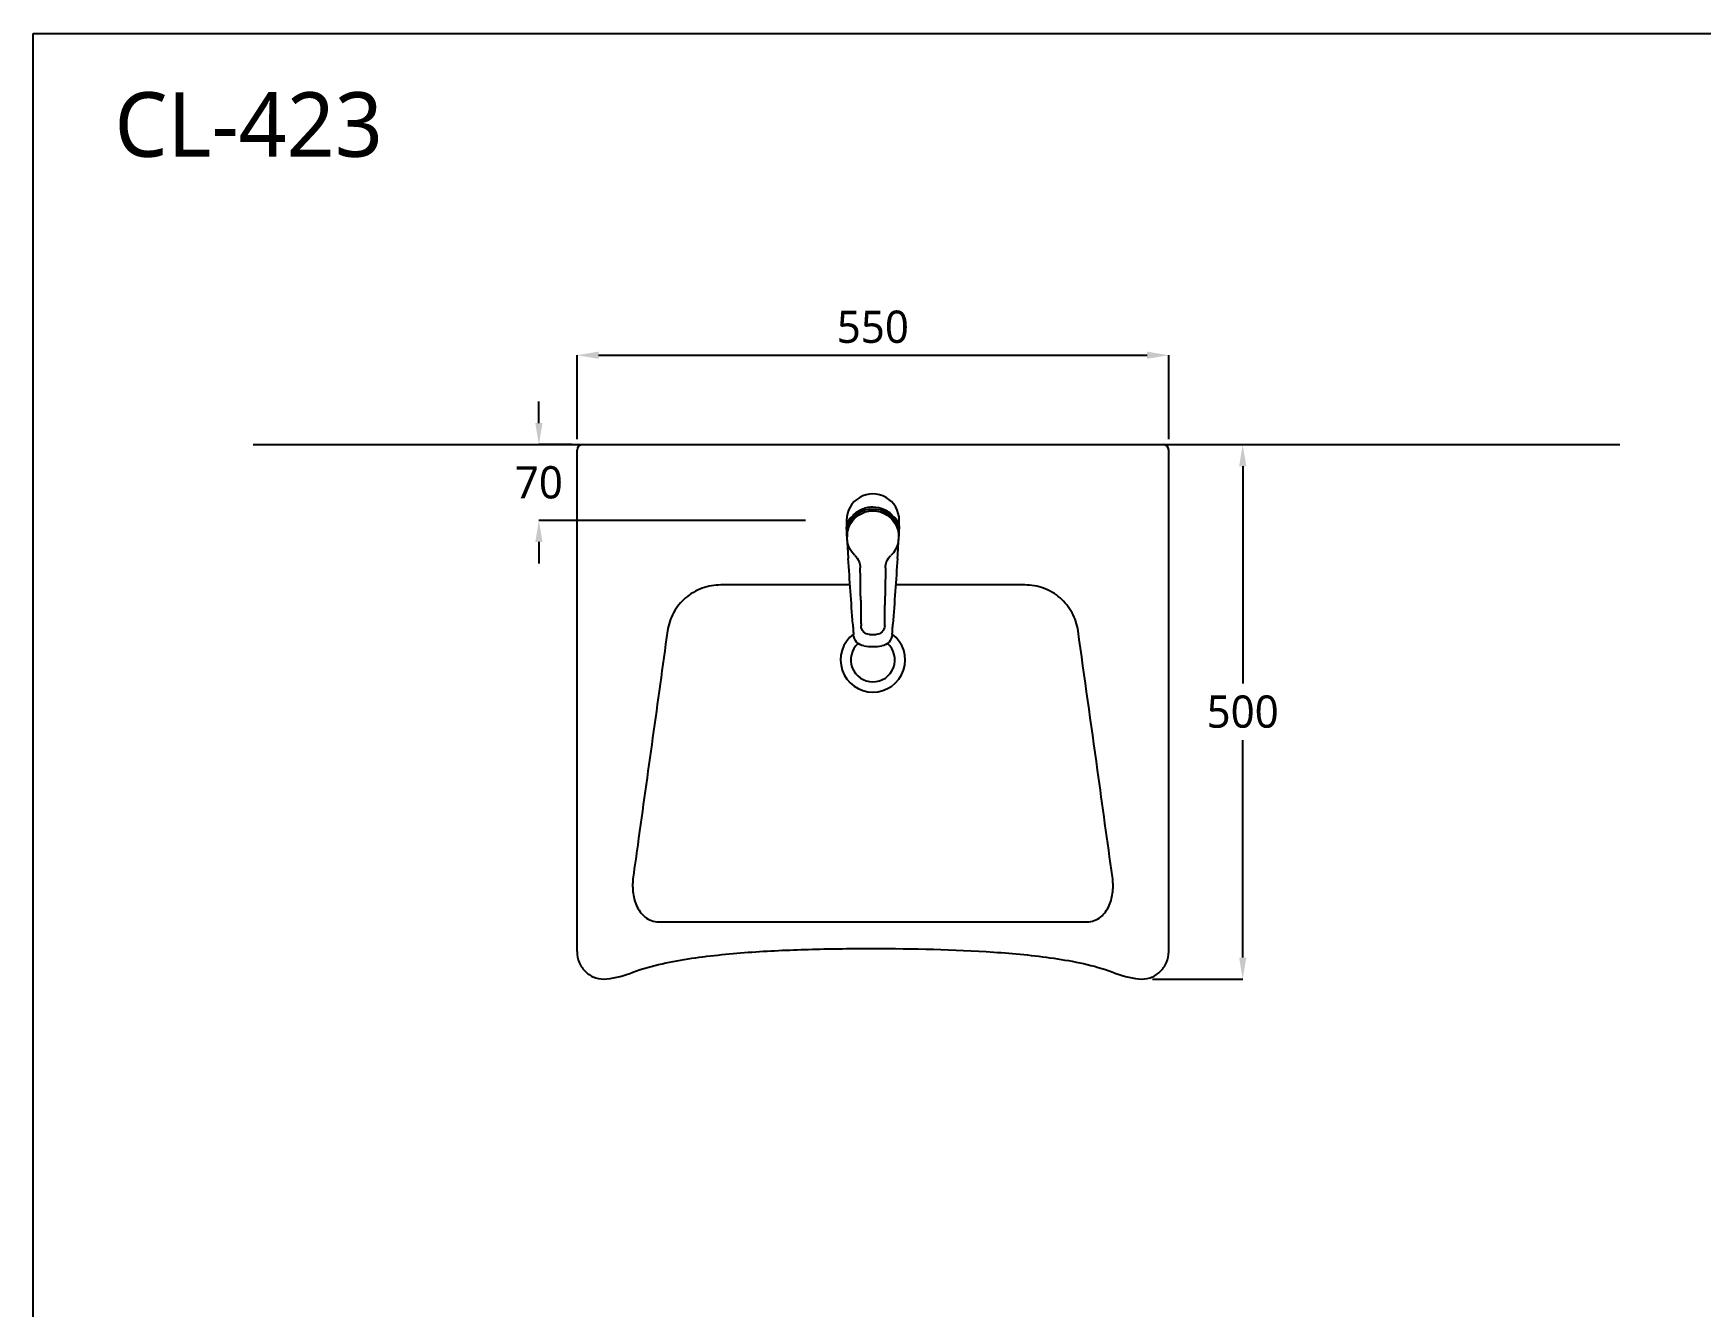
# Model space of a CAD drawing. Extents: x -565 to 2535, y -5076 to -2709.
# Drawn here: x -565 to 985, y -3892 to -2709 of the extents above; entities that cross this region are included whole.
import ezdxf

# ---------------------------------------------------------------- set-up
doc = ezdxf.new("R2010")
doc.units = 0
doc.header["$LTSCALE"] = 6
doc.header["$MEASUREMENT"] = 0
doc.linetypes.add('CENTER', pattern=[2, 1.25, -0.25, 0.25, -0.25])
doc.layers.get('0').update_dxf_attribs({"linetype": 'CONTINUOUS'})
doc.layers.get('DEFPOINTS').update_dxf_attribs({"linetype": 'CONTINUOUS'})
for name, color, linetype in [('1', 1, 'CENTER'), ('5', 1, 'CONTINUOUS'), ('S', 7, 'CONTINUOUS')]:
    doc.layers.add(name, color=color, linetype=linetype)
doc.styles.add('GHS', font='txt.shx', dxfattribs={"bigfont": 'ghs.shx'})
doc.styles.get("Standard").update_dxf_attribs({"font": 'NanumGothic.ttf'})
doc.dimstyles.new('AM_ANSI', dxfattribs={"dimtxt": 0.12, "dimasz": 0.12, "dimexe": 0.1, "dimexo": 0.05, "dimgap": 0.06, "dimtad": 0, "dimtih": 1, "dimtoh": 1, "dimdec": 4, "dimzin": 7, "dimdsep": 46, "dimtxsty": 'Standard', "dimcen": 0, "dimclrd": 256, "dimclre": 256, "dimclrt": 2, "dimadec": 0, "dimazin": 2, "dimtp": 0.1, "dimtm": 0.1, "dimtfac": 0.71, "dimtdec": 4, "dimtofl": 0, "dimtmove": 0, "dimatfit": 3, "dimfxl": 0, "dimtolj": 1, "dimtzin": 7, "dimlwd": -1, "dimlwe": -1, "dimarcsym": 0})

# ---------------------------------------------------------------- blocks, each defined once
blk = doc.blocks.new('*D54')
at = {"layer": 'DEFPOINTS', "color": 0}
for p in [(490.1, -3008), (-59.9, -3096.1), (490.1, -3096.1)]:
    blk.add_point(p, dxfattribs=at)
at = {"layer": 'S', "color": 3, "linetype": 'ByBlock'}
for p, q in [((-59.9, -3086.1), (-59.9, -3007.9)), ((-39.9, -3008), (470.1, -3008)), ((490.1, -3086.1), (490.1, -3007.9))]:
    blk.add_line(p, q, dxfattribs=at)
at = {"layer": 'S', "color": 3}
for points in [[(-39.9, -3004.6), (-39.9, -3011.3), (-59.9, -3008)], [(470.1, -3004.6), (470.1, -3011.3), (490.1, -3008)]]:
    blk.add_solid(points, dxfattribs=at)
at = {"layer": 'S', "color": 2, "insert": (215.1, -2981.7), "char_height": 30, "attachment_point": 5}
blk.add_mtext('\\A1;550', dxfattribs=at)
blk = doc.blocks.new('*D53')
at = {"layer": 'DEFPOINTS', "color": 0}
for p in [(485.1, -3091.1), (465.2, -3587.8), (558.9, -3587.8)]:
    blk.add_point(p, dxfattribs=at)
at = {"layer": 'S', "color": 3, "linetype": 'ByBlock'}
for p, q in [((495.1, -3091.1), (559, -3091.1)), ((558.9, -3111.1), (558.9, -3313.1)), ((558.9, -3567.8), (558.9, -3365.7)), ((475.2, -3587.8), (559, -3587.8))]:
    blk.add_line(p, q, dxfattribs=at)
at = {"layer": 'S', "color": 3}
for points in [[(555.6, -3111.1), (562.3, -3111.1), (558.9, -3091.1)], [(555.6, -3567.8), (562.3, -3567.8), (558.9, -3587.8)]]:
    blk.add_solid(points, dxfattribs=at)
at = {"layer": 'S', "color": 2, "insert": (558.9, -3339.4), "char_height": 30, "attachment_point": 5}
blk.add_mtext('\\A1;500', dxfattribs=at)
blk = doc.blocks.new('*D55')
at = {"layer": 'DEFPOINTS', "color": 0}
for p in [(-54.9, -3091.1), (-95.4, -3161.5), (162.4, -3161.5)]:
    blk.add_point(p, dxfattribs=at)
at = {"layer": 'S', "color": 3, "linetype": 'ByBlock'}
for p, q in [((-95.4, -3071.1), (-95.4, -3051.1)), ((-64.9, -3091.1), (-95.5, -3091.1)), ((152.4, -3161.5), (-95.5, -3161.5)), ((-95.4, -3181.5), (-95.4, -3201.5))]:
    blk.add_line(p, q, dxfattribs=at)
at = {"layer": 'S', "color": 3}
for points in [[(-98.7, -3071.1), (-92, -3071.1), (-95.4, -3091.1)], [(-98.7, -3181.5), (-92, -3181.5), (-95.4, -3161.5)]]:
    blk.add_solid(points, dxfattribs=at)
at = {"layer": 'S', "color": 2, "insert": (-95.4, -3126.3), "char_height": 30, "attachment_point": 5}
blk.add_mtext('\\A1;70', dxfattribs=at)

msp = doc.modelspace()

# ---------------------------------------------------------------- linework, layer by layer
at = {"color": 7}
for centre, radius, start, end in [((-54.9, -3096.1), 5, 90, 180), ((485.1, -3096.1), 5, 0, 90), ((215.1, -3291.1), 30, 126.9502, 53.0498), ((215.1, -3291.1), 20.5, 132.017, 47.983)]:
    msp.add_arc(centre, radius, start, end, dxfattribs=at)
at = {"layer": '1', "color": 7, "linetype": 'Continuous'}
for p, q in [((-59.9, -3562.2), (-59.9, -3096.1)), ((-54.9, -3091.1), (485.1, -3091.1)), ((490.1, -3562.2), (490.1, -3096.1)), ((212.1, -3151.3, 36.5), (212.1, -3150.9, 36.5)), ((218.1, -3150.9, 36.5), (218.1, -3151.3, 36.5)), ((191.1, -3173.2, 36.5), (191.1, -3176.8, 36.5)), ((239.1, -3176.8, 36.5), (239.1, -3173.2, 36.5)), ((203.5, -3215.2, 36.5), (203.4, -3205.7, 36.5)), ((226.8, -3205.7, 36.5), (226.7, -3215.2, 36.5)), ((193.9, -3221.5), (73.8, -3221.5)), ((356.3, -3221.5), (236.3, -3221.5)), ((226.5, -3232, 36.5), (226.5, -3232, 36.5)), ((212, -3267.5, 36.5), (218.2, -3267.5, 36.5)), ((15.8, -3534.7), (414.3, -3534.7))]:
    msp.add_line(p, q, dxfattribs=at)
at = {"layer": '1', "color": 7, "linetype": 'Continuous', "extrusion": (0, 0, -1)}
for centre, major_axis, ratio, start_param, end_param in [((215.1, -3176.8, 36.5), (0, -24.2), 0.992851, 0.765013, 5.518172), ((215.1, -3173.2, 36.5), (-24, 0), 0.935718, 0, 1.445468), ((215.1, -3173.2, 36.5), (-24, 0), 0.935718, 1.696124, 3.141593), ((187.4, -3205.9, 36.5), (0, -16.1), 0.992083, 3.906606, 4.700928), ((242.8, -3205.9, 36.5), (0, -16.1), 0.992083, 1.582257, 2.37658), ((210.5, -3214.8, 36.5), (-2.5, 218.6), 0.032013, 4.633846, 4.710991), ((219.7, -3214.8, 36.5), (-2.5, -218.6), 0.032013, 4.713787, 4.790932)]:
    msp.add_ellipse(centre, major_axis=major_axis, ratio=ratio, start_param=start_param, end_param=end_param, dxfattribs=at)
at = {"layer": '1', "color": 7, "linetype": 'Continuous'}
for points, knots in [([(218.1, -3151.3, 36.5), (218.1, -3151.3, 36.5), (218, -3151.4, 36.5), (217.8, -3151.4, 36.5), (217.6, -3151.4, 36.5), (217.2, -3151.5, 36.5), (217, -3151.5, 36.5), (216.4, -3151.5, 36.5), (216.1, -3151.5, 36.5), (215.4, -3151.5, 36.5), (215.1, -3151.5, 36.5), (214.4, -3151.5, 36.5), (214.1, -3151.5, 36.5), (213.5, -3151.5, 36.5), (213.2, -3151.5, 36.5), (212.7, -3151.5, 36.5), (212.5, -3151.4, 36.5), (212.2, -3151.4, 36.5), (212.1, -3151.4, 36.5), (212.1, -3151.3, 36.5), (212.1, -3151.3, 36.5), (212.1, -3151.3, 36.5)], [0, 0, 0, 0, 0.106849, 0.106849, 0.213662, 0.213662, 0.32101, 0.32101, 0.428728, 0.428728, 0.535874, 0.535874, 0.642403, 0.642403, 0.74922, 0.74922, 0.856785, 0.856785, 0.964404, 0.964404, 1, 1, 1, 1]), ([(73.8, -3221.5), (67.8, -3221.5), (62, -3222.5), (50.7, -3226.6), (45.5, -3229.7), (38.7, -3235.5), (36.7, -3237.6), (32.9, -3242.2), (31.2, -3244.7), (27, -3252.6), (25.1, -3258.3), (24.2, -3264.2)], [0, 0, 0, 0, 0.25, 0.25, 0.5, 0.5, 0.625, 0.625, 0.75, 0.75, 1, 1, 1, 1]), ([(405.9, -3264.2), (405.1, -3258.3), (403.2, -3252.6), (398.9, -3244.7), (397.2, -3242.3), (393.5, -3237.7), (391.4, -3235.5), (386.9, -3231.6), (384.5, -3229.9), (379.4, -3226.9), (376.6, -3225.6), (368.3, -3222.5), (362.3, -3221.5), (356.3, -3221.5)], [0, 0, 0, 0, 0.25, 0.25, 0.375, 0.375, 0.5, 0.5, 0.625, 0.625, 0.75, 0.75, 1, 1, 1, 1]), ([(24.2, -3264.2), (19.6, -3297.3), (15, -3330.4), (5.7, -3396.7), (1.1, -3429.8), (-4.9, -3472.9), (-6.3, -3482.9), (-7.7, -3492.9)], [0, 0, 0, 0, 0.434435, 0.434435, 0.868871, 0.868871, 1, 1, 1, 1]), ([(212, -3267.4, 36.5), (209.9, -3267.4, 36.5), (207.9, -3266.6, 36.5), (205, -3263.7, 36.5), (204.1, -3261.7, 36.5), (204.1, -3259.6, 36.5)], [0, 0, 0, 0, 0.5, 0.5, 1, 1, 1, 1]), ([(226.1, -3259.6, 36.5), (226, -3261.7, 36.5), (225.2, -3263.7, 36.5), (222.3, -3266.6, 36.5), (220.2, -3267.4, 36.5), (218.2, -3267.4, 36.5)], [0, 0, 0, 0, 0.5, 0.5, 1, 1, 1, 1]), ([(437.8, -3492.9), (433.2, -3459.8), (428.6, -3426.7), (418, -3350.4), (411.9, -3307.3), (405.9, -3264.2)], [0, 0, 0, 0, 0.434436, 0.434436, 1, 1, 1, 1]), ([(-7.7, -3492.9), (-8.3, -3497.4), (-8.4, -3501.9), (-7.5, -3510.8), (-6.5, -3515.2), (-2.8, -3523.5), (-0.2, -3527.3), (6.8, -3533), (11.3, -3534.7), (15.8, -3534.7)], [0, 0, 0, 0, 0.25, 0.25, 0.5, 0.5, 0.75, 0.75, 1, 1, 1, 1]), ([(414.3, -3534.7), (418.9, -3534.7), (423.3, -3533), (430.4, -3527.3), (433, -3523.5), (436.6, -3515.3), (437.7, -3510.8), (438.6, -3501.9), (438.5, -3497.4), (437.8, -3492.9)], [0, 0, 0, 0, 0.25, 0.25, 0.5, 0.5, 0.75, 0.75, 1, 1, 1, 1]), ([(-59.9, -3562.2), (-59.9, -3565.8), (-59.2, -3569.3), (-56.4, -3575.8), (-54.3, -3578.8), (-49.2, -3583.6), (-46, -3585.5), (-39.3, -3587.7), (-35.6, -3588), (-32.1, -3587.6)], [0, 0, 0, 0, 0.25, 0.25, 0.5, 0.5, 0.75, 0.75, 1, 1, 1, 1]), ([(-7.9, -3581.5), (1, -3578), (10, -3575.6), (28.3, -3571.5), (37.5, -3569.9), (65.2, -3565.8), (83.9, -3564), (121.4, -3561.4), (140.1, -3560.6), (177.6, -3559.6), (196.3, -3559.4), (252.6, -3559.4), (290.2, -3560.2), (346.1, -3564), (364.7, -3565.8), (392.5, -3569.8), (401.7, -3571.4), (420, -3575.5), (429.1, -3578), (438.1, -3581.5)], [0, 0, 0, 0, 0.0625, 0.0625, 0.125, 0.125, 0.25, 0.25, 0.375, 0.375, 0.5, 0.5, 0.75, 0.75, 0.875, 0.875, 0.9375, 0.9375, 1, 1, 1, 1]), ([(462.2, -3587.6), (465.8, -3588), (469.4, -3587.7), (476.2, -3585.5), (479.3, -3583.6), (484.5, -3578.8), (486.6, -3575.8), (489.4, -3569.3), (490.1, -3565.8), (490.1, -3562.2)], [0, 0, 0, 0, 0.25, 0.25, 0.5, 0.5, 0.75, 0.75, 1, 1, 1, 1])]:
    msp.add_open_spline(points, degree=3, knots=knots, dxfattribs=at)
for points, degree in [([(203.7, -3232, 36.5), (203.9, -3245.8, 36.5), (204.1, -3259.6, 36.5)], 2), ([(226.1, -3259.6, 36.5), (226.3, -3245.8, 36.5), (226.5, -3232, 36.5)], 2), ([(-32.1, -3587.6), (-23.8, -3586.6), (-15.7, -3584.5), (-7.9, -3581.5)], 3), ([(438.1, -3581.5), (445.8, -3584.5), (454, -3586.6), (462.2, -3587.6)], 3)]:
    msp.add_open_spline(points, degree=degree, dxfattribs=at)
at = {"layer": '5', "color": 7, "linetype": 'Continuous'}
for p, q in [((190.6, -3161.5, 36.5), (190.6, -3169.4, 36.5)), ((239.6, -3169.4, 36.5), (239.6, -3161.5, 36.5))]:
    msp.add_line(p, q, dxfattribs=at)
at = {"layer": '5', "color": 212}
msp.add_lwpolyline([(-565.4, -2708.8), (2534.6, -2708.8), (2534.6, -5075.8), (-565.4, -5075.8)], close=True, dxfattribs=at)
at = {"layer": '5', "color": 7, "linetype": 'Continuous'}
msp.add_ellipse((215.1, -3161.5), major_axis=(0, -24.7), ratio=0.992546, start_param=1.570796, end_param=4.712389, dxfattribs=at)
at = {"layer": '5', "color": 7, "linetype": 'Continuous', "extrusion": (0, 0, -1)}
for major_axis, start_param, end_param in [((-300.5, 4332.8), 4.757445, 4.771564), ((-300.5, -4332.8), 4.653214, 4.667333)]:
    msp.add_ellipse((215.1, -3452.7, 36.5), major_axis=major_axis, ratio=0.001187, start_param=start_param, end_param=end_param, dxfattribs=at)
at = {"layer": '5', "color": 7, "linetype": 'Continuous'}
for points, degree in [([(195.4, -3158.6, 36.5), (195.3, -3158.6, 36.5), (195.1, -3158.6, 36.5), (194.5, -3159, 36.5), (193.7, -3159.7, 36.5), (193, -3160.8, 36.5), (192.2, -3162.1, 36.5), (191.5, -3163.7, 36.5), (190.9, -3165.6, 36.5), (190.7, -3167.1, 36.5), (190.6, -3167.8, 36.5)], 3), ([(239.5, -3167.8, 36.5), (239.4, -3167.1, 36.5), (239.2, -3165.6, 36.5), (238.7, -3163.7, 36.5), (238, -3162.1, 36.5), (237.2, -3160.8, 36.5), (236.4, -3159.7, 36.5), (235.7, -3159, 36.5), (235.1, -3158.6, 36.5), (234.8, -3158.6, 36.5), (234.7, -3158.6, 36.5)], 3), ([(190.6, -3167.8, 36.5), (190.6, -3167.9, 36.5), (190.6, -3168.1, 36.5), (190.6, -3168.2, 36.5)], 3), ([(190.6, -3168.1, 36.5), (190.6, -3168.6, 36.5), (190.6, -3169.2, 36.5), (190.6, -3169.9, 36.5)], 3), ([(190.6, -3168.1, 36.5), (190.6, -3168.2, 36.5), (190.6, -3168.3, 36.5), (190.6, -3168.3, 36.5)], 3), ([(190.6, -3169.7, 36.5), (190.6, -3169.2, 36.5), (190.6, -3168.8, 36.5), (190.6, -3168.3, 36.5)], 3), ([(190.6, -3169.4, 36.5), (190.6, -3169.8, 36.5)], 1), ([(193, -3162.5, 36.5), (193, -3162.5, 36.5), (193, -3162.5, 36.5), (193, -3162.6, 36.5)], 3), ([(237.2, -3162.6, 36.5), (237.2, -3162.5, 36.5), (237.1, -3162.5, 36.5), (237.1, -3162.5, 36.5)], 3), ([(239.5, -3168.2, 36.5), (239.5, -3168.1, 36.5), (239.5, -3167.9, 36.5), (239.5, -3167.8, 36.5)], 3), ([(239.5, -3168.3, 36.5), (239.5, -3168.3, 36.5), (239.5, -3168.2, 36.5), (239.5, -3168.1, 36.5)], 3), ([(239.6, -3169.9, 36.5), (239.6, -3169.2, 36.5), (239.5, -3168.6, 36.5), (239.5, -3168.1, 36.5)], 3), ([(239.5, -3168.3, 36.5), (239.5, -3168.8, 36.5), (239.6, -3169.2, 36.5), (239.6, -3169.7, 36.5)], 3), ([(239.6, -3169.8, 36.5), (239.6, -3169.4, 36.5)], 1), ([(196.4, -3257.9, 36.5), (196.6, -3260.3, 36.5), (196.7, -3262.7, 36.5), (196.9, -3265.1, 36.5)], 3), ([(233.3, -3265.1, 36.5), (233.4, -3262.7, 36.5), (233.6, -3260.3, 36.5), (233.7, -3257.9, 36.5)], 3), ([(206.7, -3278.2, 36.5), (212.3, -3279, 36.5), (217.9, -3279, 36.5), (223.4, -3278.2, 36.5)], 3)]:
    msp.add_open_spline(points, degree=degree, dxfattribs=at)
for points, knots in [([(193, -3162.6, 36.5), (193.2, -3162, 36.5), (193.5, -3161.5, 36.5), (193.9, -3160.6, 36.5), (194.1, -3160.4, 36.5), (194.2, -3159.9, 36.5), (194.1, -3159.9, 36.5), (193.7, -3160.1, 36.5), (193.3, -3160.5, 36.5), (192.4, -3161.9, 36.5), (191.9, -3162.8, 36.5), (191.3, -3164.5, 36.5), (191.1, -3165.1, 36.5), (190.8, -3166.5, 36.5), (190.7, -3167.2, 36.5), (190.6, -3168.1, 36.5)], [0, 0, 0, 0, 0.0625, 0.0625, 0.125, 0.125, 0.25, 0.25, 0.5, 0.5, 0.75, 0.75, 0.875, 0.875, 1, 1, 1, 1]), ([(190.6, -3168.3, 36.5), (190.7, -3167.5, 36.5), (190.8, -3166.9, 36.5), (191.1, -3165.5, 36.5), (191.2, -3164.9, 36.5), (191.8, -3163.3, 36.5), (192.2, -3162.4, 36.5), (193.1, -3161, 36.5), (193.5, -3160.4, 36.5), (193.9, -3160.1, 36.5), (194.1, -3160.1, 36.5), (194, -3160.3, 36.5), (194, -3160.5, 36.5), (193.6, -3161.3, 36.5), (193.3, -3161.9, 36.5), (193, -3162.5, 36.5)], [0, 0, 0, 0, 0.125, 0.125, 0.25, 0.25, 0.5, 0.5, 0.75, 0.75, 0.875, 0.875, 0.9375, 0.9375, 1, 1, 1, 1]), ([(195.4, -3158.6, 36.5), (195, -3159.2, 36.5), (194.1, -3160.5, 36.5), (193.3, -3161.9, 36.5), (193, -3162.6, 36.5)], [0, 0, 0, 0, 0.500004, 1, 1, 1, 1]), ([(195.4, -3158.6, 36.5), (197.7, -3155.6, 36.5), (200.7, -3153.1, 36.5), (205.8, -3150.6, 36.5), (207.6, -3150, 36.5), (211.3, -3149.1, 36.5), (213.1, -3148.9, 36.5), (218.9, -3148.9, 36.5), (222.7, -3149.8, 36.5), (229.4, -3153.1, 36.5), (232.4, -3155.6, 36.5), (234.7, -3158.6, 36.5)], [0, 0, 0, 0, 0.25, 0.25, 0.375, 0.375, 0.5, 0.5, 0.75, 0.75, 1, 1, 1, 1]), ([(237.2, -3162.6, 36.5), (236.8, -3161.9, 36.5), (236.1, -3160.5, 36.5), (235.2, -3159.2, 36.5), (234.7, -3158.6, 36.5)], [0, 0, 0, 0, 0.499996, 1, 1, 1, 1]), ([(239.5, -3168.1, 36.5), (239.4, -3167.2, 36.5), (239.3, -3166.5, 36.5), (239, -3165.1, 36.5), (238.8, -3164.5, 36.5), (238.2, -3162.8, 36.5), (237.8, -3161.9, 36.5), (236.9, -3160.5, 36.5), (236.4, -3160.1, 36.5), (236, -3159.9, 36.5), (236, -3159.9, 36.5), (236.1, -3160.4, 36.5), (236.2, -3160.6, 36.5), (236.6, -3161.5, 36.5), (236.9, -3162, 36.5), (237.2, -3162.6, 36.5)], [0, 0, 0, 0, 0.125, 0.125, 0.25, 0.25, 0.5, 0.5, 0.75, 0.75, 0.875, 0.875, 0.9375, 0.9375, 1, 1, 1, 1]), ([(237.1, -3162.5, 36.5), (236.9, -3161.9, 36.5), (236.5, -3161.3, 36.5), (236.2, -3160.5, 36.5), (236.1, -3160.3, 36.5), (236.1, -3160.1, 36.5), (236.2, -3160.1, 36.5), (236.7, -3160.4, 36.5), (237.1, -3161, 36.5), (238, -3162.4, 36.5), (238.4, -3163.3, 36.5), (238.9, -3164.9, 36.5), (239.1, -3165.5, 36.5), (239.4, -3166.9, 36.5), (239.5, -3167.5, 36.5), (239.5, -3168.3, 36.5)], [0, 0, 0, 0, 0.0625, 0.0625, 0.125, 0.125, 0.25, 0.25, 0.5, 0.5, 0.75, 0.75, 0.875, 0.875, 1, 1, 1, 1]), ([(193, -3162.5, 36.5), (191.9, -3164.6, 36.5), (191.2, -3167, 36.5), (190.7, -3170.1, 36.5), (190.7, -3170.9, 36.5), (190.6, -3171.7, 36.5)], [0, 0, 0, 0, 0.758346, 0.758346, 1, 1, 1, 1]), ([(193, -3162.6, 36.5), (193, -3162.6, 36.5), (192.2, -3164.2, 36.5), (191.1, -3167.3, 36.5), (190.5, -3171.4, 36.5), (190.6, -3174, 36.5), (190.7, -3175.3, 36.5), (190.7, -3176.1, 36.5), (190.9, -3177.8, 36.5), (191, -3179.4, 36.5), (191.1, -3180.5, 36.5)], [0, 0, 0, 0, 0.00964, 0.277538, 0.544008, 0.678609, 0.71237, 0.746136, 0.813663, 1, 1, 1, 1]), ([(190.6, -3168.1, 36.5), (190.6, -3168.1, 36.5), (190.6, -3168, 36.5), (190.6, -3167.9, 36.5), (190.6, -3167.8, 36.5)], [0, 0, 0, 0, 0.363263, 1, 1, 1, 1]), ([(239.5, -3171.7, 36.5), (239.5, -3170.9, 36.5), (239.4, -3170.1, 36.5), (238.9, -3167, 36.5), (238.2, -3164.6, 36.5), (237.1, -3162.5, 36.5)], [0, 0, 0, 0, 0.241708, 0.241708, 1, 1, 1, 1]), ([(239, -3180.5, 36.5), (239.1, -3179.4, 36.5), (239.2, -3177.8, 36.5), (239.4, -3176.1, 36.5), (239.5, -3175.3, 36.5), (239.6, -3174, 36.5), (239.6, -3171.4, 36.5), (239, -3167.3, 36.5), (237.9, -3164.2, 36.5), (237.2, -3162.6, 36.5), (237.2, -3162.6, 36.5)], [0, 0, 0, 0, 0.186337, 0.253864, 0.28763, 0.321391, 0.455992, 0.722462, 0.99036, 1, 1, 1, 1]), ([(239.5, -3167.8, 36.5), (239.5, -3167.9, 36.5), (239.5, -3168, 36.5), (239.5, -3168.1, 36.5), (239.5, -3168.1, 36.5)], [0, 0, 0, 0, 0.636737, 1, 1, 1, 1]), ([(191.1, -3180.5, 36.5), (191.1, -3181, 36.5), (191.3, -3183.2, 36.5), (191.5, -3186.2, 36.5), (191.7, -3189.4, 36.5), (191.9, -3192.7, 36.5), (192.1, -3195.2, 36.5), (192.2, -3196.8, 36.5)], [0, 0, 0, 0, 0.093675, 0.395779, 0.546834, 0.69789, 1, 1, 1, 1]), ([(238, -3196.8, 36.5), (238.1, -3195.2, 36.5), (238.3, -3192.7, 36.5), (238.5, -3189.4, 36.5), (238.7, -3186.2, 36.5), (238.8, -3183.2, 36.5), (239, -3181, 36.5), (239, -3180.5, 36.5)], [0, 0, 0, 0, 0.30211, 0.453166, 0.604221, 0.906325, 1, 1, 1, 1]), ([(206.7, -3278.2, 36.5), (204.1, -3277.8, 36.5), (201.7, -3276.5, 36.5), (198.3, -3272.7, 36.5), (197.3, -3270.2, 36.5), (197.1, -3267.6, 36.5)], [0, 0, 0, 0, 0.5, 0.5, 1, 1, 1, 1]), ([(233.1, -3267.6, 36.5), (232.9, -3270.2, 36.5), (231.9, -3272.7, 36.5), (228.4, -3276.5, 36.5), (226, -3277.8, 36.5), (223.4, -3278.2, 36.5)], [0, 0, 0, 0, 0.5, 0.5, 1, 1, 1, 1])]:
    msp.add_open_spline(points, degree=3, knots=knots, dxfattribs=at)
for points, weights in [([(196.9, -3265.1, 36.5), (197, -3266.4, 36.5), (197.1, -3267.6, 36.5)], [0.500000017234, 0.499999982766, 0.500000017234]), ([(233.1, -3267.6, 36.5), (233.2, -3266.4, 36.5), (233.3, -3265.1, 36.5)], [0.500000019311, 0.499999980689, 0.500000019311])]:
    msp.add_rational_spline(points, weights, degree=2, dxfattribs=at)
at = {"layer": 'S', "color": 1}
msp.add_line((-361.1, -3091.1), (909.6, -3091.1), dxfattribs=at)

# ---------------------------------------------------------------- texts
at = {"insert": (-490, -2763.5), "char_height": 60, "width": 460, "attachment_point": 1, "style": 'GHS'}
msp.add_mtext('{\\fNanumGothic|b0|i0|c0|p50;CL-4\\fNanumGothic|b0|i0|c129|p50;2\\fNanumGothic|b0|i0|c0|p50;3}', dxfattribs=at)

# ---------------------------------------------------------------- dimensions: what is measured, and where the dimension line sits
at = {"layer": 'S'}
dim = msp.add_linear_dim(base=(490.1, -3008), p1=(-59.9, -3096.1), p2=(490.1, -3096.1), dimstyle='AM_ANSI', override={"dimtxt": 30, "dimasz": 20, "dimexo": 10, "dimgap": 10, "dimtad": 1, "dimtih": 0, "dimtoh": 0, "dimdec": 0, "dimclrd": 3, "dimclre": 3}, dxfattribs=at)
dim.commit()
dim.dimension.update_dxf_attribs({"geometry": '*D54', "text_midpoint": (215.1, -2981.7)})
dim = msp.add_linear_dim(base=(-95.4, -3161.5), p1=(-54.9, -3091.1), p2=(162.4, -3161.5), angle=90, dimstyle='AM_ANSI', override={"dimtxt": 30, "dimasz": 20, "dimexo": 10, "dimgap": 10, "dimtad": 1, "dimdec": 0, "dimclrd": 3, "dimclre": 3, "dimtdec": 0}, dxfattribs=at)
dim.commit()
dim.dimension.update_dxf_attribs({"geometry": '*D55', "text_midpoint": (-95.4, -3126.3), "dimtype": 160})
dim = msp.add_linear_dim(base=(558.9, -3587.8), p1=(485.1, -3091.1), p2=(465.2, -3587.8), angle=90, text='500', dimstyle='AM_ANSI', override={"dimtxt": 30, "dimasz": 20, "dimexo": 10, "dimgap": 10, "dimtad": 1, "dimdec": 0, "dimclrd": 3, "dimclre": 3, "dimtdec": 0}, dxfattribs=at)
dim.commit()
dim.dimension.update_dxf_attribs({"geometry": '*D53', "text_midpoint": (558.9, -3339.4), "dimtype": 160})

doc.saveas('drawing.dxf')
